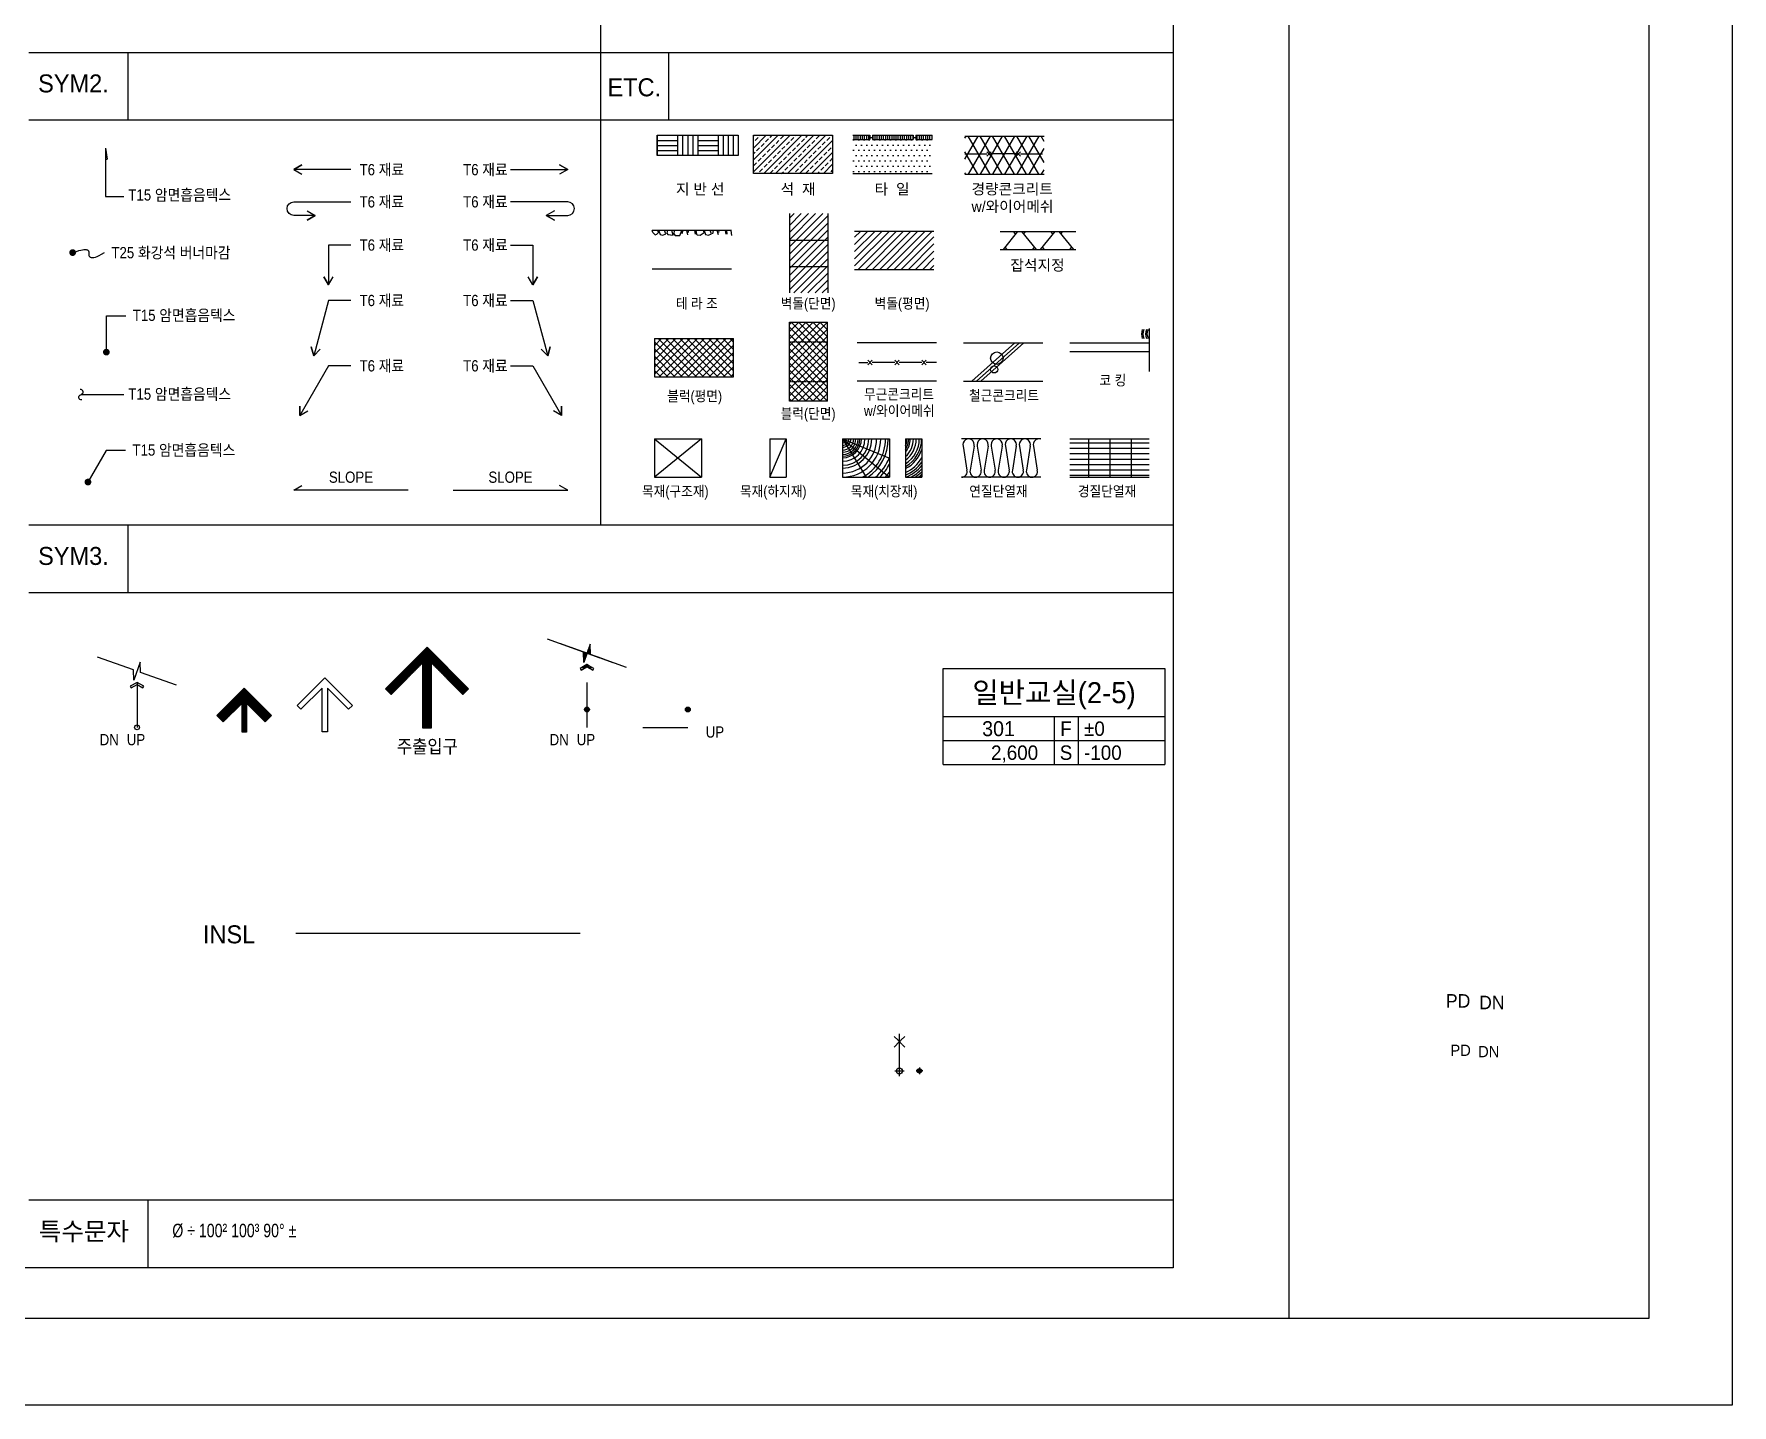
# Model space of a CAD drawing. Extents: x -25535497 to -25216507, y 8041684 to 8103002.
# Drawn here: x -25512318 to -25493447, y 8057869 to 8073103 of the extents above; entities that cross this region are included whole.
import ezdxf
from ezdxf.enums import TextEntityAlignment as Align

# ---------------------------------------------------------------- set-up
doc = ezdxf.new("R2010")
doc.units = 0
doc.header["$MEASUREMENT"] = 0
doc.set_wipeout_variables(frame=1)
doc.linetypes.add('CEN', pattern=[62, 60, -1, 0, -1])
doc.linetypes.add('HIDDEN', pattern=[4.4, 3, -1.4])
for name, color, linetype in [('$AUDIT-BAD-LAYER @ 1', 7, 'Continuous'), ('$AUDIT-BAD-LAYER @ 10', 7, 'Continuous'), ('$AUDIT-BAD-LAYER @ 100', 7, 'Continuous'), ('$AUDIT-BAD-LAYER @ 150', 7, 'Continuous'), ('$AUDIT-BAD-LAYER @ 20', 7, 'Continuous'), ('$AUDIT-BAD-LAYER @ 30', 7, 'Continuous'), ('$AUDIT-BAD-LAYER @ 40', 7, 'Continuous'), ('$AUDIT-BAD-LAYER @ 5', 7, 'Continuous'), ('$AUDIT-BAD-LAYER @ 50', 7, 'Continuous'), ('$AUDIT-BAD-LAYER @ 60', 7, 'Continuous'), ('252', 252, 'Continuous'), ('CEN', 1, 'CEN'), ('COL', 2, 'Continuous'), ('ELE5', 3, 'Continuous'), ('HAT', 8, 'Continuous'), ('INSUL', 9, 'Continuous'), ('MTX', 11, 'Continuous'), ('RTIT', 4, 'Continuous'), ('SYM', 7, 'Continuous'), ('SYM1', 7, 'Continuous'), ('text', 7, 'Continuous'), ('TXT', 3, 'Continuous')]:
    doc.layers.add(name, color=color, linetype=linetype)
doc.styles.add('돋움', font='')
doc.styles.add('울릉도M', font='HYWULM.TTF')
doc.styles.get('돋움').set_extended_font_data('Dotum')

# ---------------------------------------------------------------- blocks, each defined once
blk = doc.blocks.new('arrow3')
at = {"layer": 'SYM', "ltscale": 20}
blk.add_lwpolyline([(8.75, -3.14), (0.8, -0.29), (0.72, 2.01), (-0.72, -2.01), (-0.8, 0.29), (-8.75, 3.14)], dxfattribs=at)
blk = doc.blocks.new('*U230')
at = {"layer": '$AUDIT-BAD-LAYER @ 10', "ltscale": 20, "xscale": 13.33333333333333, "yscale": 13.33333333333333, "zscale": 13.33333333333333}
blk.add_blockref('arrow3', (-210589, 691679), dxfattribs=at)
at = {"layer": '$AUDIT-BAD-LAYER @ 100', "ltscale": 20, "xscale": 133.3333333333333, "yscale": 133.3333333333333, "zscale": 133.3333333333333}
blk.add_blockref('arrow3', (-210589, 691679), dxfattribs=at)
at = {"layer": '$AUDIT-BAD-LAYER @ 150', "ltscale": 20, "xscale": 200, "yscale": 200, "zscale": 200}
blk.add_blockref('arrow3', (-210589, 691679), dxfattribs=at)
at = {"layer": '$AUDIT-BAD-LAYER @ 20', "ltscale": 20, "xscale": 26.66666666666666, "yscale": 26.66666666666666, "zscale": 26.66666666666666}
blk.add_blockref('arrow3', (-210589, 691679), dxfattribs=at)
at = {"layer": '$AUDIT-BAD-LAYER @ 40', "ltscale": 20, "xscale": 53.33333333333333, "yscale": 53.33333333333333, "zscale": 53.33333333333333}
blk.add_blockref('arrow3', (-210589, 691679), dxfattribs=at)
at = {"layer": '$AUDIT-BAD-LAYER @ 5', "ltscale": 20, "xscale": 6.666666666666666, "yscale": 6.666666666666666, "zscale": 6.666666666666666}
blk.add_blockref('arrow3', (-210589, 691679), dxfattribs=at)
at = {"layer": '$AUDIT-BAD-LAYER @ 50', "ltscale": 20, "xscale": 66.66666666666666, "yscale": 66.66666666666666, "zscale": 66.66666666666666}
blk.add_blockref('arrow3', (-210589, 691679), dxfattribs=at)
at = {"layer": '$AUDIT-BAD-LAYER @ 60', "ltscale": 20, "xscale": 80, "yscale": 80, "zscale": 80}
blk.add_blockref('arrow3', (-210589, 691679), dxfattribs=at)
blk = doc.blocks.new('dot_stair')
at = {"layer": 'SYM'}
blk.add_circle((0, 0), 0.533, dxfattribs=at)
blk = doc.blocks.new('*U231')
at = {"layer": '$AUDIT-BAD-LAYER @ 1', "ltscale": 20, "xscale": 1.333333333333333, "yscale": 1.333333333333333, "zscale": 1.333333333333333}
blk.add_blockref('dot_stair', (-210589, 689183), dxfattribs=at)
at = {"layer": '$AUDIT-BAD-LAYER @ 10', "ltscale": 20, "xscale": 13.33333333333333, "yscale": 13.33333333333333, "zscale": 13.33333333333333}
blk.add_blockref('dot_stair', (-210589, 689183), dxfattribs=at)
at = {"layer": '$AUDIT-BAD-LAYER @ 100', "ltscale": 20, "xscale": 133.3333333333333, "yscale": 133.3333333333333, "zscale": 133.3333333333333}
blk.add_blockref('dot_stair', (-210589, 689183), dxfattribs=at)
at = {"layer": '$AUDIT-BAD-LAYER @ 150', "ltscale": 20, "xscale": 200, "yscale": 200, "zscale": 200}
blk.add_blockref('dot_stair', (-210589, 689183), dxfattribs=at)
at = {"layer": '$AUDIT-BAD-LAYER @ 20', "ltscale": 20, "xscale": 26.66666666666666, "yscale": 26.66666666666666, "zscale": 26.66666666666666}
blk.add_blockref('dot_stair', (-210589, 689183), dxfattribs=at)
at = {"layer": '$AUDIT-BAD-LAYER @ 30', "ltscale": 20, "xscale": 40, "yscale": 40, "zscale": 40}
blk.add_blockref('dot_stair', (-210589, 689183), dxfattribs=at)
at = {"layer": '$AUDIT-BAD-LAYER @ 5', "ltscale": 20, "xscale": 6.666666666666666, "yscale": 6.666666666666666, "zscale": 6.666666666666666}
blk.add_blockref('dot_stair', (-210589, 689183), dxfattribs=at)
at = {"layer": '$AUDIT-BAD-LAYER @ 50', "ltscale": 20, "xscale": 66.66666666666666, "yscale": 66.66666666666666, "zscale": 66.66666666666666}
blk.add_blockref('dot_stair', (-210589, 689183), dxfattribs=at)
at = {"layer": '$AUDIT-BAD-LAYER @ 60', "ltscale": 20, "xscale": 80, "yscale": 80, "zscale": 80}
blk.add_blockref('dot_stair', (-210589, 689183), dxfattribs=at)
blk = doc.blocks.new('arrow2')
at = {"layer": 'SYM'}
blk.add_lwpolyline([(-1.29, -1.23), (0, -0.49), (1.29, -1.23), (1.5, -0.86), (0, 0), (-1.5, -0.86), (-1.29, -1.23)], close=True, dxfattribs=at)
blk = doc.blocks.new('*U232')
at = {"layer": '$AUDIT-BAD-LAYER @ 10', "ltscale": 20, "xscale": 13.33333333333333, "yscale": 13.33333333333333, "zscale": 13.33333333333333}
blk.add_blockref('arrow2', (-210589, 691183), dxfattribs=at)
at = {"layer": '$AUDIT-BAD-LAYER @ 100', "ltscale": 20, "xscale": 133.3333333333333, "yscale": 133.3333333333333, "zscale": 133.3333333333333}
blk.add_blockref('arrow2', (-210589, 691183), dxfattribs=at)
at = {"layer": '$AUDIT-BAD-LAYER @ 150', "ltscale": 20, "xscale": 200, "yscale": 200, "zscale": 200}
blk.add_blockref('arrow2', (-210589, 691183), dxfattribs=at)
at = {"layer": '$AUDIT-BAD-LAYER @ 20', "ltscale": 20, "xscale": 26.66666666666666, "yscale": 26.66666666666666, "zscale": 26.66666666666666}
blk.add_blockref('arrow2', (-210589, 691183), dxfattribs=at)
at = {"layer": '$AUDIT-BAD-LAYER @ 30', "ltscale": 20, "xscale": 40, "yscale": 40, "zscale": 40}
blk.add_blockref('arrow2', (-210589, 691183), dxfattribs=at)
at = {"layer": '$AUDIT-BAD-LAYER @ 50', "ltscale": 20, "xscale": 66.66666666666666, "yscale": 66.66666666666666, "zscale": 66.66666666666666}
blk.add_blockref('arrow2', (-210589, 691183), dxfattribs=at)
at = {"layer": '$AUDIT-BAD-LAYER @ 60', "ltscale": 20, "xscale": 80, "yscale": 80, "zscale": 80}
blk.add_blockref('arrow2', (-210589, 691183), dxfattribs=at)
blk = doc.blocks.new('etc base')
for points in [[(-4131, 21746), (122019, 21746), (122019, -67354), (-4131, -67354)], [(107244, -64467), (1007, -64467), (1007, 18858), (107244, 18858)], [(1007, 18858), (119244, 18858), (119244, -64467), (1007, -64467)]]:
    blk.add_lwpolyline(points, close=True)
blk = doc.blocks.new('RTIT')
at = {"layer": 'RTIT'}
blk.add_line((7, 4), (7, 0), dxfattribs=at)
at = {"layer": 'RTIT', "style": '울릉도M'}
blk.add_text('CH', height=2.4, dxfattribs=at).set_placement((3.5, 2), align=Align.MIDDLE_CENTER)
blk.add_wipeout([(0, 16), (37, 16), (37, 0), (0, 0)])
at = {"layer": 'RTIT'}
for p, q in [((0, 16), (37, 16)), ((0, 0), (0, 16)), ((37, 16), (37, 0)), ((0, 8), (37, 8)), ((18.5, 8), (18.5, 0)), ((22.5, 8), (22.5, 0)), ((0, 4), (37, 4)), ((0, 0), (37, 0))]:
    blk.add_line(p, q, dxfattribs=at)
at = {"layer": 'RTIT', "style": '울릉도M'}
for s, p in [('F', (20.5, 6)), ('S', (20.5, 2))]:
    blk.add_text(s, height=2.4, dxfattribs=at).set_placement(p, align=Align.MIDDLE_CENTER)
at = {"layer": 'RTIT', "color": 2, "style": '울릉도M'}
for tag, height, p in [('RN', 3.5, (18.5, 12)), ('AR', 2.5, (9.25, 6))]:
    blk.add_attdef(tag, text='', height=height, dxfattribs=at).set_placement(p, align=Align.MIDDLE_CENTER)
at = {"layer": 'RTIT', "color": 3, "style": '울릉도M'}
for tag, p in [('FL', (23.5, 6)), ('SL', (23.5, 2))]:
    blk.add_attdef(tag, text='', height=2.4, dxfattribs=at).set_placement(p, align=Align.MIDDLE_LEFT)
blk.add_attdef('CH', (8, 0.8), '', height=2.4, dxfattribs=at)

msp = doc.modelspace()

# ---------------------------------------------------------------- hatches: boundary and pattern name
at = {"layer": '252', "linetype": 'Continuous', "ltscale": 10}
h = msp.add_hatch(color=256, dxfattribs=at)
h.dxf.hatch_style = 1
edge = h.paths.add_edge_path()
edge.add_arc((-25502478.2, 8061582.5), 25, 0, 360)
at = {"layer": 'HAT'}
h = msp.add_hatch(dxfattribs=at)
h.set_pattern_fill('BRASS', color=256, scale=375, angle=45, style=0)
h.set_pattern_definition([(45, (-55007858.9, 7316829.57), (-66.29126074, 66.29126074), []), (45, (-55007892.04, 7316862.72), (-66.29126074, 66.29126074), [46.875, -23.4375])])
h.paths.add_polyline_path([(-25504322.2, 8071976.4), (-25504322.2, 8071551.7), (-25503442, 8071551.7), (-25503442, 8071976.4)])
h = msp.add_hatch(dxfattribs=at)
h.set_pattern_fill('LINE', color=256, scale=187.5, angle=90, style=0)
h.set_pattern_definition([(90, (-55009469.967, 7316829.574), (-23.4375, 1e-15), [])])
h.paths.add_polyline_path([(-25502547.9, 8071976.4), (-25502998.1, 8071976.4), (-25502998.1, 8071952.8), (-25502998.1, 8071928.2), (-25502547.9, 8071928.2), (-25502547.9, 8071952.8)])
h.paths.add_polyline_path([(-25502336.4, 8071976.4), (-25502517.3, 8071976.4), (-25502517.3, 8071952.8), (-25502517.3, 8071928.2), (-25502336.4, 8071928.2)])
h.paths.add_polyline_path([(-25503028.7, 8071976.4), (-25503216.6, 8071976.4), (-25503216.6, 8071928.2), (-25503028.7, 8071928.2), (-25503028.7, 8071952.8)])
h = msp.add_hatch(dxfattribs=at)
h.set_pattern_fill('DOTS', color=256, scale=937.5, style=0)
h.set_pattern_definition([(0, (-55009469.967, 7316829.574), (29.296875, 58.59375), [0, -58.59375])])
h.paths.add_polyline_path([(-25502336.4, 8071928.2), (-25502517.3, 8071928.2), (-25502517.3, 8071952.8), (-25502547.9, 8071952.8), (-25502547.9, 8071928.2), (-25502998.1, 8071928.2), (-25502998.1, 8071952.8), (-25503028.7, 8071952.8), (-25503028.7, 8071928.2), (-25503216.6, 8071928.2), (-25503216.6, 8071551.7), (-25502336.4, 8071551.7)])
at = {"layer": 'HAT', "linetype": 'Continuous'}
h = msp.add_hatch(dxfattribs=at)
h.set_pattern_fill('ANSI31', color=256, scale=937.5, angle=75, style=0)
h.set_pattern_definition([(120, (-55010952.14, 7316829.57), (-101.487352, -58.59375), [])])
h.paths.add_polyline_path([(-25501091.9, 8071743), (-25501972.1, 8071743), (-25501972.1, 8071543.1), (-25501091.9, 8071543.1)])
h.paths.add_polyline_path([(-25501091.9, 8071768), (-25501972.1, 8071768), (-25501972.1, 8071743), (-25501091.9, 8071743)])
h.paths.add_polyline_path([(-25501091.9, 8071967.8), (-25501972.1, 8071967.8), (-25501972.1, 8071768), (-25501091.9, 8071768)])
h = msp.add_hatch(dxfattribs=at)
h.set_pattern_fill('ANSI31', color=256, scale=937.5, angle=15, style=0)
h.set_pattern_definition([(60, (-55010952.14, 7316829.57), (-101.487352, 58.59375), [])])
h.paths.add_polyline_path([(-25501091.9, 8071743), (-25501972.1, 8071743), (-25501972.1, 8071543.1), (-25501091.9, 8071543.1)])
h.paths.add_polyline_path([(-25501091.9, 8071768), (-25501972.1, 8071768), (-25501972.1, 8071743), (-25501091.9, 8071743)])
h.paths.add_polyline_path([(-25501091.9, 8071967.8), (-25501972.1, 8071967.8), (-25501972.1, 8071768), (-25501091.9, 8071768)])
h = msp.add_hatch(dxfattribs=at)
h.set_pattern_fill('LINE', color=256, scale=450, angle=45, style=0)
h.set_pattern_definition([(45, (-55007858.896, 7317107.125), (-39.77475644, 39.77475644), [])])
h.paths.add_polyline_path([(-25503493.3, 8071106.5), (-25503918, 8071106.5), (-25503918, 8070813.1), (-25503493.3, 8070813.1)])
h.paths.add_polyline_path([(-25503493.3, 8070813.1), (-25503918, 8070813.1), (-25503918, 8070519.7), (-25503493.3, 8070519.7)])
h.paths.add_polyline_path([(-25503493.3, 8070519.7), (-25503918, 8070519.7), (-25503918, 8070226.3), (-25503493.3, 8070226.3)])
h = msp.add_hatch(dxfattribs=at)
h.set_pattern_fill('LINE', color=256, scale=450, angle=45, style=0)
h.set_pattern_definition([(45, (-55009469.967, 7317107.125), (-39.77475644, 39.77475644), [])])
h.paths.add_polyline_path([(-25502317.9, 8070908.1), (-25503198, 8070908.1), (-25503198, 8070483.4), (-25502317.9, 8070483.4)])
h = msp.add_hatch(dxfattribs=at)
h.set_pattern_fill('NET', color=256, scale=450, angle=45, style=0)
h.set_pattern_definition([(45, (-55007858.896, 7317281.315), (-39.77475644, 39.77475644), []), (135, (-55007858.896, 7317281.315), (-39.77475644, -39.77475644), [])])
h.paths.add_polyline_path([(-25503497.8, 8069681.7), (-25503497.8, 8069901.7), (-25503922.5, 8069901.7), (-25503922.5, 8069681.7)])
h.paths.add_polyline_path([(-25503922.5, 8069681.7), (-25503922.5, 8069241.5), (-25503497.8, 8069241.5), (-25503497.8, 8069681.7)])
h.paths.add_polyline_path([(-25503922.5, 8069241.5), (-25503922.5, 8069021.5), (-25503497.8, 8069021.5), (-25503497.8, 8069241.5)])
h = msp.add_hatch(dxfattribs=at)
h.set_pattern_fill('NET', color=256, scale=450, angle=45, style=0)
h.set_pattern_definition([(45, (-55006258.576, 7317281.315), (-39.77475644, 39.77475644), []), (135, (-55006258.576, 7317281.315), (-39.77475644, -39.77475644), [])])
h.paths.add_polyline_path([(-25504542.5, 8069718.9), (-25505422.7, 8069718.9), (-25505422.7, 8069294.3), (-25504542.5, 8069294.3)])
at = {"layer": 'HAT'}
h = msp.add_hatch(dxfattribs=at)
h.set_pattern_fill('GRATE', color=256, scale=75, style=0)
h.set_pattern_definition([(0, (-25907314.024, 5253623.45), (0, 59.53125), []), (90, (-25907314.02, 5253623.45), (-238.125, 1e-14), [])])
h.paths.add_polyline_path([(-25500806.1, 8068603), (-25499925.9, 8068603), (-25499925.9, 8068178.3), (-25500806.1, 8068178.3)])
at = {"layer": 'SYM1'}
h = msp.add_hatch(dxfattribs=at)
h.set_pattern_fill('LINE', color=256, scale=75, style=0)
h.set_pattern_definition([(0, (-84570297.6175, 6568063.336), (0, 9.375), [])])
h.paths.add_polyline_path([(-25507994.5, 8066117.3), (-25507994.5, 8065389.6), (-25507904.5, 8065389.6), (-25507904.5, 8066117.3), (-25507551.8, 8065764.6), (-25507488.1, 8065828.2), (-25507949.5, 8066289.6), (-25508410.9, 8065828.2), (-25508347.2, 8065764.6)])
h = msp.add_hatch(dxfattribs=at)
h.set_pattern_fill('LINE', color=256, scale=50, style=0)
h.set_pattern_definition([(0, (-64883152.565, 7067172.089), (0, 6.25), [])])
h.paths.add_polyline_path([(-25510005.5, 8065668.8), (-25510005.5, 8065343.8), (-25509955.5, 8065343.8), (-25509955.5, 8065668.8), (-25509747.7, 8065460.9), (-25509677, 8065531.6), (-25509980.5, 8065835.2), (-25510284.1, 8065531.6), (-25510213.4, 8065460.9)])

# ---------------------------------------------------------------- linework, layer by layer
at = {"layer": 'CEN'}
for p, q in [((-25502758, 8061963.6), (-25502641.3, 8061846.9)), ((-25502641.3, 8061963.6), (-25502758, 8061846.9)), ((-25502699.7, 8061522), (-25502699.7, 8061993.1)), ((-25502648, 8061580.2), (-25502751.3, 8061580.2)), ((-25502440.7, 8061582.5), (-25502515.7, 8061582.5)), ((-25502478.2, 8061620), (-25502478.2, 8061545))]:
    msp.add_line(p, q, dxfattribs=at)
at = {"layer": 'COL'}
for p, q in [((-25501988.3, 8069670.4), (-25501108.1, 8069670.4)), ((-25499925.9, 8069831.5), (-25499925.9, 8069352.3)), ((-25501988.3, 8069245.7), (-25501108.1, 8069245.7))]:
    msp.add_line(p, q, dxfattribs=at)
at = {"layer": 'ELE5'}
for p, q in [((-25505390.3, 8071976.4), (-25504490.3, 8071976.4)), ((-25504950.2, 8071976.4), (-25504490.3, 8071976.4)), ((-25503216.6, 8071976.4), (-25503028.7, 8071976.4)), ((-25503028.7, 8071976.4), (-25503028.7, 8071952.8)), ((-25503028.7, 8071952.8), (-25502998.1, 8071952.8)), ((-25503028.7, 8071952.8), (-25503028.7, 8071928.2)), ((-25502998.1, 8071976.4), (-25502998.1, 8071952.8)), ((-25502998.1, 8071976.4), (-25502547.9, 8071976.4)), ((-25502998.1, 8071952.8), (-25502998.1, 8071928.2)), ((-25502547.9, 8071976.4), (-25502547.9, 8071952.8)), ((-25502547.9, 8071952.8), (-25502517.3, 8071952.8)), ((-25502547.9, 8071952.8), (-25502547.9, 8071928.2)), ((-25502517.3, 8071976.4), (-25502517.3, 8071952.8)), ((-25502517.3, 8071976.4), (-25502336.4, 8071976.4)), ((-25502517.3, 8071952.8), (-25502517.3, 8071928.2)), ((-25501972.1, 8071967.8), (-25501091.9, 8071967.8)), ((-25503216.6, 8071928.2), (-25503028.7, 8071928.2)), ((-25502998.1, 8071928.2), (-25502547.9, 8071928.2)), ((-25502517.3, 8071928.2), (-25502336.4, 8071928.2)), ((-25501972.1, 8071769.1), (-25501728.7, 8071769.1)), ((-25501728.7, 8071744.1), (-25501678.7, 8071794.1)), ((-25501728.7, 8071794.1), (-25501678.7, 8071744.1)), ((-25501404.4, 8071769.1), (-25501678.7, 8071769.1)), ((-25501354.4, 8071744.1), (-25501404.4, 8071794.1)), ((-25501354.4, 8071794.1), (-25501404.4, 8071744.1)), ((-25501354.4, 8071769.1), (-25501108.9, 8071769.1)), ((-25503216.6, 8071551.7), (-25502336.4, 8071551.7)), ((-25501972.1, 8071543.1), (-25501091.9, 8071543.1)), ((-25503918, 8070226.3), (-25503918, 8071106.5)), ((-25503493.3, 8070226.3), (-25503493.3, 8071106.5)), ((-25504567.4, 8070918.7), (-25505447.4, 8070918.7)), ((-25503918, 8070813.1), (-25503493.3, 8070813.1)), ((-25502317.9, 8070908.1), (-25503198.1, 8070908.1)), ((-25501579.5, 8070908.1), (-25500738.5, 8070908.1)), ((-25501579.5, 8070708.1), (-25500738.5, 8070708.1)), ((-25505447.4, 8070494), (-25504567.4, 8070494)), ((-25503918, 8070519.7), (-25503493.3, 8070519.7)), ((-25502317.9, 8070483.4), (-25503198.1, 8070483.4)), ((-25503922.5, 8069021.5), (-25503922.5, 8069901.7)), ((-25503497.8, 8069021.5), (-25503497.8, 8069901.7)), ((-25505422.7, 8069718.9), (-25504542.5, 8069718.9)), ((-25502287.8, 8069670.4), (-25503168, 8069670.4)), ((-25500806.1, 8069670.4), (-25499925.9, 8069670.4)), ((-25500806.1, 8069572.9), (-25499925.9, 8069572.9)), ((-25505422.7, 8069294.3), (-25504542.5, 8069294.3)), ((-25503151, 8069451.6), (-25503052.3, 8069451.6)), ((-25503052.3, 8069426.6), (-25503002.3, 8069476.6)), ((-25503052.3, 8069476.6), (-25503002.3, 8069426.6)), ((-25502752.3, 8069451.6), (-25503002.3, 8069451.6)), ((-25502702.3, 8069426.6), (-25502752.3, 8069476.6)), ((-25502702.3, 8069476.6), (-25502752.3, 8069426.6)), ((-25502452.3, 8069451.6), (-25502702.3, 8069451.6)), ((-25502402.3, 8069426.6), (-25502452.3, 8069476.6)), ((-25502402.3, 8069476.6), (-25502452.3, 8069426.6)), ((-25502287.8, 8069451.6), (-25502402.3, 8069451.6)), ((-25502287.8, 8069245.7), (-25503168, 8069245.7)), ((-25505422.7, 8068603), (-25504900.8, 8068603)), ((-25505422.7, 8068603), (-25505422.7, 8068178.3)), ((-25504900.8, 8068603), (-25504900.8, 8068178.3)), ((-25504139.2, 8068603), (-25504139.2, 8068178.3)), ((-25504139.2, 8068603), (-25503959.3, 8068603)), ((-25503959.3, 8068603), (-25503959.3, 8068178.3)), ((-25503331.5, 8068603), (-25503331.5, 8068178.3)), ((-25503331.5, 8068603), (-25502809.6, 8068603)), ((-25502809.6, 8068603), (-25502809.6, 8068178.3)), ((-25502631.1, 8068603), (-25502451.2, 8068603)), ((-25502631.1, 8068603), (-25502631.1, 8068178.3)), ((-25502451.2, 8068603), (-25502451.2, 8068178.3)), ((-25501129.4, 8068602.9), (-25502009.6, 8068602.9)), ((-25500806.1, 8068603), (-25499925.9, 8068603)), ((-25505422.7, 8068178.3), (-25504900.8, 8068178.3)), ((-25504139.2, 8068178.3), (-25503959.3, 8068178.3)), ((-25503331.5, 8068178.3), (-25502809.6, 8068178.3)), ((-25502631.1, 8068178.3), (-25502451.2, 8068178.3)), ((-25501129.4, 8068178.2), (-25502009.6, 8068178.2)), ((-25500806.1, 8068178.3), (-25499925.9, 8068178.3))]:
    msp.add_line(p, q, dxfattribs=at)
at = {"layer": 'ELE5', "linetype": 'HIDDEN'}
for p, q in [((-25503922.5, 8069681.7), (-25503497.8, 8069681.7)), ((-25503922.5, 8069241.5), (-25503497.8, 8069241.5))]:
    msp.add_line(p, q, dxfattribs=at)
at = {"layer": 'ELE5'}
for points in [[(-25505390.3, 8071976.4), (-25504490.3, 8071976.4), (-25504490.3, 8071751.4), (-25505390.3, 8071751.4)], [(-25503442, 8071976.4), (-25503442, 8071551.7), (-25504322.2, 8071551.7), (-25504322.2, 8071976.4)]]:
    msp.add_lwpolyline(points, close=True, dxfattribs=at)
for centre, radius in [((-25502699.7, 8061580.2), 33.3), ((-25502478.2, 8061582.5), 25)]:
    msp.add_circle(centre, radius, dxfattribs=at)
at = {"layer": 'HAT'}
for p, q in [((-25505390.3, 8071976.4), (-25505390.3, 8071751.4)), ((-25505390.3, 8071976.4), (-25505165.3, 8071976.4)), ((-25505165.3, 8071976.4), (-25505165.3, 8071751.4)), ((-25505109.1, 8071976.4), (-25505109.1, 8071751.4)), ((-25505052.8, 8071976.4), (-25505052.8, 8071751.4)), ((-25504996.6, 8071976.4), (-25504996.6, 8071751.4)), ((-25504940.3, 8071976.4), (-25504715.3, 8071976.4)), ((-25504940.3, 8071976.4), (-25504940.3, 8071751.4)), ((-25504715.3, 8071976.4), (-25504715.3, 8071751.4)), ((-25504659.1, 8071976.4), (-25504659.1, 8071751.4)), ((-25504602.8, 8071976.4), (-25504602.8, 8071751.4)), ((-25504546.6, 8071976.4), (-25504546.6, 8071751.4)), ((-25504490.3, 8071976.4), (-25504490.3, 8071751.4)), ((-25505390.3, 8071920.1), (-25505165.3, 8071920.1)), ((-25505390.3, 8071863.9), (-25505165.3, 8071863.9)), ((-25505390.3, 8071807.6), (-25505165.3, 8071807.6)), ((-25504940.3, 8071920.1), (-25504715.3, 8071920.1)), ((-25504940.3, 8071863.9), (-25504715.3, 8071863.9)), ((-25504940.3, 8071807.6), (-25504715.3, 8071807.6)), ((-25505440.7, 8070895.7), (-25505446.5, 8070918.7)), ((-25505440.7, 8070895.7), (-25505415.9, 8070870.9)), ((-25505415.9, 8070870.9), (-25505394, 8070877)), ((-25505394, 8070877), (-25505378.3, 8070896.6)), ((-25505378.3, 8070896.6), (-25505383.9, 8070918.7)), ((-25505374.4, 8070916.3), (-25505360.5, 8070875)), ((-25505360.5, 8070875), (-25505329.2, 8070867)), ((-25505329.2, 8070867), (-25505295.7, 8070880.9)), ((-25505295.7, 8070880.9), (-25505311.9, 8070918.7)), ((-25505277.9, 8070918.7), (-25505285.8, 8070890.6)), ((-25505285.8, 8070890.6), (-25505273.9, 8070872.9)), ((-25505273.9, 8070872.9), (-25505214.9, 8070867)), ((-25505214.9, 8070867), (-25505228.2, 8070918.7)), ((-25505202.2, 8070918.7), (-25505206.9, 8070882.8)), ((-25505206.9, 8070882.8), (-25505193.2, 8070865.1)), ((-25505193.2, 8070865.1), (-25505139.9, 8070863.1)), ((-25505139.9, 8070863.1), (-25505119.1, 8070918.7)), ((-25505108.1, 8070918.7), (-25505116.3, 8070882.8)), ((-25505051.3, 8070870.9), (-25505063.9, 8070918.7)), ((-25505045.9, 8070918.7), (-25505049.3, 8070896.6)), ((-25504964.6, 8070878.9), (-25504972.9, 8070918.7)), ((-25504962, 8070918.7), (-25504956.8, 8070877)), ((-25504956.8, 8070877), (-25504947.4, 8070869.6)), ((-25504947.4, 8070869.6), (-25504914.1, 8070866.3)), ((-25504914.1, 8070866.3), (-25504871.3, 8070896.6)), ((-25504871.3, 8070896.6), (-25504876.9, 8070918.7)), ((-25504868.2, 8070918.7), (-25504853.6, 8070875)), ((-25504853.6, 8070875), (-25504822.2, 8070867)), ((-25504822.2, 8070867), (-25504788.7, 8070880.9)), ((-25504788.7, 8070880.9), (-25504804.9, 8070918.7)), ((-25504768, 8070918.7), (-25504776.2, 8070882.8)), ((-25504711.2, 8070870.9), (-25504723.8, 8070918.7)), ((-25504705.8, 8070918.7), (-25504709.2, 8070896.6)), ((-25504624.5, 8070878.9), (-25504632.8, 8070918.7)), ((-25504621.9, 8070918.7), (-25504616.7, 8070877)), ((-25504572.9, 8070918.7), (-25504567.4, 8070862.9)), ((-25501387, 8070908.1), (-25501548.3, 8070708.1)), ((-25501408.5, 8070881.4), (-25501431.9, 8070908.1)), ((-25501341.6, 8070908.1), (-25501180.3, 8070708.1)), ((-25501320.1, 8070881.4), (-25501296.7, 8070908.1)), ((-25500973.4, 8070908.1), (-25501134.8, 8070708.1)), ((-25500995, 8070881.4), (-25501018.4, 8070908.1)), ((-25500928.1, 8070908.1), (-25500766.8, 8070708.1)), ((-25500906.6, 8070881.4), (-25500883.2, 8070908.1)), ((-25501527.1, 8070734.4), (-25501506.3, 8070708.1)), ((-25501201.6, 8070734.4), (-25501222.4, 8070708.1)), ((-25501113.5, 8070734.4), (-25501092.7, 8070708.1)), ((-25500788, 8070734.4), (-25500808.8, 8070708.1)), ((-25503922.5, 8069901.7), (-25503497.8, 8069901.7)), ((-25505422.7, 8069718.9), (-25505422.7, 8069294.3)), ((-25504542.5, 8069294.3), (-25504542.5, 8069718.9)), ((-25501416.3, 8069670.4), (-25501894, 8069245.7)), ((-25501366.4, 8069670.4), (-25501844.1, 8069245.7)), ((-25501316.6, 8069670.4), (-25501794.3, 8069245.7)), ((-25503497.8, 8069021.5), (-25503922.5, 8069021.5)), ((-25501991.7, 8068523.8), (-25501949.3, 8068257.3)), ((-25501871.2, 8068523.8), (-25501913.6, 8068257.3)), ((-25501835.4, 8068523.8), (-25501793, 8068257.3)), ((-25501714.8, 8068523.8), (-25501757.3, 8068257.3)), ((-25501679.1, 8068523.8), (-25501636.7, 8068257.3)), ((-25501558.5, 8068523.8), (-25501601, 8068257.3)), ((-25501522.8, 8068523.8), (-25501480.4, 8068257.3)), ((-25501402.2, 8068523.8), (-25501444.6, 8068257.3)), ((-25501366.5, 8068523.8), (-25501324.1, 8068257.3)), ((-25501245.9, 8068523.8), (-25501288.3, 8068257.3)), ((-25501210.2, 8068523.8), (-25501167.7, 8068257.3))]:
    msp.add_line(p, q, dxfattribs=at)
at = {"layer": 'HAT', "linetype": 'Continuous'}
for p, q in [((-25505422.7, 8068603), (-25504900.8, 8068178.3)), ((-25504900.8, 8068603), (-25505422.7, 8068178.3)), ((-25504139.2, 8068178.3), (-25503959.3, 8068603)), ((-25503331.5, 8068603), (-25502809.6, 8068178.3)), ((-25503331.5, 8068603), (-25503070.5, 8068178.3)), ((-25503331.5, 8068603), (-25502809.6, 8068390.7))]:
    msp.add_line(p, q, dxfattribs=at)
for centre, radius in [((-25501617.3, 8069500.4), 69.2), ((-25501646.8, 8069375.2), 39.3)]:
    msp.add_circle(centre, radius, dxfattribs=at)
at = {"layer": 'HAT'}
for centre, radius, start, end in [((-25499857.9, 8069770.4), 151.4, 161.84686, 199.41016), ((-25499857.9, 8069770.4), 135.8, 159.6661, 201.75612), ((-25499857.9, 8069770.4), 107.3, 153.91764, 207.96769), ((-25499857.9, 8069770.4), 91.2, 148.83723, 213.50221), ((-25501931.4, 8068540.4), 62.5, 344.63749, 195.36251), ((-25501775.1, 8068540.4), 62.5, 344.63749, 195.36251), ((-25501618.8, 8068540.4), 62.5, 344.63749, 195.36251), ((-25501462.5, 8068540.4), 62.5, 344.63749, 195.36251), ((-25501306.2, 8068540.4), 62.5, 344.63749, 195.36251), ((-25501149.9, 8068540.4), 62.5, 70.8618, 195.36251), ((-25502009.6, 8068240.8), 62.5, 270, 15.36001), ((-25501853.3, 8068240.8), 62.5, 164.63792, 270), ((-25501853.3, 8068240.8), 62.5, 270, 15.36001), ((-25501697, 8068240.8), 62.5, 164.63792, 270), ((-25501697, 8068240.8), 62.5, 270, 15.36001), ((-25501540.7, 8068240.8), 62.5, 164.63792, 270), ((-25501540.7, 8068240.8), 62.5, 270, 15.36001), ((-25501384.3, 8068240.8), 62.5, 164.63792, 270), ((-25501384.3, 8068240.8), 62.5, 270, 15.36001), ((-25501228, 8068240.8), 62.5, 164.63792, 270), ((-25501228, 8068240.8), 62.5, 270, 15.36001)]:
    msp.add_arc(centre, radius, start, end, dxfattribs=at)
at = {"layer": 'HAT', "linetype": 'Continuous'}
for centre, radius, start, end in [((-25503331.5, 8068603), 41.7, 270, 0), ((-25503331.5, 8068603), 71.4, 270, 0), ((-25503331.5, 8068603), 92.9, 270, 0), ((-25503331.5, 8068603), 123.3, 270, 0), ((-25503331.5, 8068603), 147.8, 270, 0), ((-25503331.5, 8068603), 190.3, 270, 0), ((-25503331.5, 8068603), 209.1, 270, 0), ((-25503331.5, 8068603), 172, 270, 0), ((-25503331.5, 8068603), 248.4, 270, 0), ((-25503331.5, 8068603), 291.8, 270, 0), ((-25503331.5, 8068603), 325.5, 270, 0), ((-25503331.5, 8068603), 378.5, 270, 0), ((-25503331.5, 8068603), 423.7, 270, 0), ((-25503331.5, 8068603), 477.7, 297.24069, 0), ((-25503331.5, 8068603), 508.1, 303.29878, 0), ((-25502804.9, 8068603), 325.5, 302.27071, 0), ((-25502804.9, 8068603), 291.8, 306.55728, 0), ((-25502804.9, 8068603), 260.9, 311.78558, 0), ((-25502804.9, 8068603), 225.5, 320.42305, 0), ((-25502804.9, 8068603), 208.8, 326.36672, 0), ((-25502804.9, 8068603), 190.1, 336.11432, 0), ((-25502804.9, 8068603), 351.6, 299.62495, 0), ((-25503331.5, 8068603), 559.7, 310.64239, 338.81882), ((-25502804.9, 8068603), 372.6, 297.80766, 341.6565), ((-25502804.9, 8068603), 411.1, 295.01353, 329.35336), ((-25503331.5, 8068603), 591.9, 314.15536, 331.84163), ((-25503331.5, 8068603), 639.4, 318.37824, 324.70799), ((-25503331.5, 8068603), 658.6, 319.85075, 322.40496), ((-25502804.9, 8068603), 437.9, 293.38674, 323.86557), ((-25502804.9, 8068603), 460.5, 292.76062, 320.16757), ((-25502804.9, 8068603), 484.8, 298.83109, 316.84814), ((-25502804.9, 8068603), 508.7, 303.40822, 314.04076), ((-25502804.9, 8068603), 528.1, 306.47595, 312.03892), ((-25502804.9, 8068603), 542.4, 308.47013, 310.69274)]:
    msp.add_arc(centre, radius, start, end, dxfattribs=at)
at = {"layer": 'INSUL'}
msp.add_line((-25509406, 8063111.9), (-25506246.8, 8063111.9), dxfattribs=at)
at = {"layer": 'SYM'}
for p, q in [((-25506017.2, 8067644.3), (-25506017.2, 8085345)), ((-25499658.9, 8085345), (-25499658.9, 8059394.3)), ((-25499658.9, 8072894.3), (-25512375.6, 8072894.3)), ((-25511275.6, 8072894.3), (-25511275.6, 8072144.3)), ((-25505267.2, 8072894.3), (-25505267.2, 8072144.3)), ((-25499658.9, 8072144.3), (-25512375.6, 8072144.3)), ((-25511524.3, 8071834.2), (-25511524.3, 8071297.4)), ((-25511524.3, 8071297.4), (-25511318.8, 8071297.4)), ((-25499658.9, 8067644.3), (-25512375.6, 8067644.3)), ((-25511275.6, 8067644.3), (-25511275.6, 8066894.3)), ((-25499658.9, 8066894.3), (-25512375.6, 8066894.3)), ((-25499658.9, 8060144.3), (-25512375.6, 8060144.3)), ((-25511052, 8060144.3), (-25511052, 8059394.3)), ((-25499658.9, 8059394.3), (-25532498.4, 8059394.3))]:
    msp.add_line(p, q, dxfattribs=at)
at = {"layer": 'SYM', "color": 7}
msp.add_line((-25511524.3, 8071834.2), (-25511502.4, 8071710.1), dxfattribs=at)
at = {"layer": 'SYM', "ltscale": 20}
for p, q in [((-25511172.2, 8065898.4), (-25511172.2, 8065398.4)), ((-25506172.2, 8065898.4), (-25506172.2, 8065398.4)), ((-25505551.2, 8065398.4), (-25505051.2, 8065398.4))]:
    msp.add_line(p, q, dxfattribs=at)
at = {"layer": 'SYM', "color": 7}
msp.add_lwpolyline([(-25511524.3, 8071710.1), (-25511502.4, 8071710.1)], dxfattribs=at)
at = {"layer": 'SYM'}
for points in [[(-25508794.6, 8071595.1), (-25509430.4, 8071595.1), (-25509340.4, 8071647), (-25509430.4, 8071595.1), (-25509340.4, 8071543.1)], [(-25507022.1, 8071595.1), (-25506386.3, 8071595.1), (-25506476.3, 8071647), (-25506386.3, 8071595.1), (-25506476.3, 8071543.1)], [(-25511875.3, 8070673.5), (-25511843.6, 8070686.1), (-25511817.2, 8070695.4), (-25511795.5, 8070701.8), (-25511777.9, 8070705.8), (-25511763.8, 8070707.8), (-25511752.5, 8070708.3), (-25511743.5, 8070707.7), (-25511736.1, 8070706.4), (-25511729.8, 8070704.7), (-25511724.5, 8070702.8), (-25511720.1, 8070700.7), (-25511716.5, 8070698.3), (-25511713.6, 8070695.6), (-25511711.4, 8070692.5), (-25511709.9, 8070689.2), (-25511708.8, 8070685.6), (-25511708.2, 8070681.6), (-25511708, 8070677.4), (-25511708, 8070672.9), (-25511708.2, 8070668.3), (-25511708.4, 8070663.5), (-25511708.5, 8070658.7), (-25511708.5, 8070653.8), (-25511708.1, 8070649), (-25511707.4, 8070644.3), (-25511706.1, 8070639.7), (-25511704.2, 8070635.4), (-25511701.6, 8070631.3), (-25511698.1, 8070627.6), (-25511693.6, 8070624.3), (-25511688, 8070621.5), (-25511681.2, 8070619.3), (-25511673, 8070617.7), (-25511663, 8070617.4), (-25511650.5, 8070618.8), (-25511635.2, 8070622.7), (-25511616.3, 8070629.5), (-25511593.5, 8070639.8), (-25511566.2, 8070654.3), (-25511533.9, 8070673.5)], [(-25508794.6, 8070757.5), (-25509044.6, 8070757.5), (-25509044.6, 8070314.1), (-25509096.5, 8070404.1), (-25509044.6, 8070314.1), (-25508992.6, 8070404.1)], [(-25507022.1, 8070757.5), (-25506772.1, 8070757.5), (-25506772.1, 8070314.1), (-25506720.1, 8070404.1), (-25506772.1, 8070314.1), (-25506824.1, 8070404.1)], [(-25508794.6, 8070141), (-25509044.6, 8070141), (-25509209.1, 8069526.9), (-25509236, 8069627.3), (-25509209.1, 8069526.9), (-25509135.6, 8069600.4)], [(-25507022.1, 8070141), (-25506772.1, 8070141), (-25506607.5, 8069526.9), (-25506580.6, 8069627.3), (-25506607.5, 8069526.9), (-25506681, 8069600.4)], [(-25511512.9, 8069567.5), (-25511512.9, 8069971.5), (-25511297.6, 8069971.5)], [(-25508794.6, 8069415.1), (-25509044.6, 8069415.1), (-25509362.5, 8068864.5), (-25509362.5, 8068968.4), (-25509362.5, 8068864.5), (-25509272.5, 8068916.5)], [(-25507022.1, 8069415.1), (-25506772.1, 8069415.1), (-25506454.2, 8068864.5), (-25506454.2, 8068968.4), (-25506454.2, 8068864.5), (-25506544.2, 8068916.5)], [(-25511300.5, 8068474), (-25511515.5, 8068474), (-25511717.5, 8068124.2)], [(-25508158.7, 8068033), (-25509430.4, 8068033), (-25509340.4, 8068085)], [(-25507657.9, 8068033), (-25506386.3, 8068033), (-25506476.3, 8068085)]]:
    msp.add_lwpolyline(points, dxfattribs=at)
for points in [[(-25509281.9, 8071139), (-25509191.9, 8071087.1), (-25509281.9, 8071035.1), (-25509191.9, 8071087.1), (-25509430.4, 8071087.1, -1), (-25509430.4, 8071237.1), (-25508794.6, 8071237.1)], [(-25506534.7, 8071139), (-25506624.7, 8071087.1), (-25506534.7, 8071035.1), (-25506624.7, 8071087.1), (-25506386.3, 8071087.1, 1), (-25506386.3, 8071237.1), (-25507022.1, 8071237.1)]]:
    msp.add_lwpolyline(points, format="xyb", dxfattribs=at)
at = {"layer": 'SYM', "color": 7, "const_width": 37.5}
for points in [[(-25511906.5, 8070673.5, 1), (-25511869, 8070673.5, 1)], [(-25511512.9, 8069548.8, 1), (-25511512.9, 8069586.3, 1)]]:
    msp.add_lwpolyline(points, format="xyb", close=True, dxfattribs=at)
at = {"layer": 'SYM', "const_width": 37.5}
msp.add_lwpolyline([(-25511726.8, 8068108, 1), (-25511708.1, 8068140.5, 1)], format="xyb", close=True, dxfattribs=at)
at = {"layer": 'SYM', "ltscale": 20}
msp.add_lwpolyline([(-25510734.6, 8065865.7), (-25511132, 8066008.1), (-25511136.2, 8066122.9), (-25511208.2, 8065922.1), (-25511212.4, 8066036.9), (-25511609.8, 8066179.3)], dxfattribs=at)
msp.add_lwpolyline([(-25511236.6, 8065836.9), (-25511172.2, 8065873.7), (-25511107.7, 8065836.9), (-25511097, 8065855.5), (-25511172.2, 8065898.4), (-25511247.4, 8065855.5), (-25511236.7, 8065836.9)], close=True, dxfattribs=at)
msp.add_circle((-25511172.2, 8065398.4), 26.7, dxfattribs=at)
at = {"layer": 'SYM1'}
msp.add_line((-25511318.8, 8069094), (-25511795.6, 8069094), dxfattribs=at)
msp.add_lwpolyline([(-25511785.4, 8069036, -1), (-25511795.6, 8069094, 1), (-25511805.9, 8069152.1)], format="xyb", dxfattribs=at)
for points in [[(-25507904.5, 8066117.3), (-25507904.5, 8065389.6), (-25507994.5, 8065389.6), (-25507994.5, 8066117.3), (-25508347.2, 8065764.6), (-25508410.9, 8065828.2), (-25507949.5, 8066289.6), (-25507488.1, 8065828.2), (-25507551.8, 8065764.6)], [(-25509394, 8065641.7), (-25509086.4, 8065949.3), (-25508778.8, 8065641.7), (-25508821.3, 8065599.3), (-25509056.4, 8065834.4), (-25509056.4, 8065349.3), (-25509116.4, 8065349.3), (-25509116.4, 8065834.4), (-25509351.6, 8065599.3)]]:
    msp.add_lwpolyline(points, close=True, dxfattribs=at)
msp.add_lwpolyline([(-25510213.4, 8065460.9), (-25510284.1, 8065531.6), (-25509980.5, 8065835.2), (-25509677, 8065531.6), (-25509747.7, 8065460.9), (-25509955.5, 8065668.8), (-25509955.5, 8065343.8), (-25510005.5, 8065343.8), (-25510005.5, 8065668.8), (-25510213.4, 8065460.9)], dxfattribs=at)

# ---------------------------------------------------------------- block references
at = {"xscale": 0.3333333333333333, "yscale": 0.3333333333333333, "zscale": 0.3333333333333333}
msp.add_blockref('etc base', (-25534120.5, 8080320.5), dxfattribs=at)
at = {"layer": 'SYM', "xscale": 0.25, "yscale": 0.25, "zscale": 0.25}
for name, p in [('*U230', (-25453525, 7893301.4)), ('*U232', (-25453525, 7893301.4)), ('*U231', (-25453525, 7893301.4)), ('*U231', (-25452404, 7893301.4))]:
    msp.add_blockref(name, p, dxfattribs=at)

# ---------------------------------------------------------------- texts
at = {"layer": 'INSUL', "linetype": 'ByBlock', "style": '돋움'}
msp.add_text('INSL', height=200, dxfattribs=at).set_placement((-25510440, 8062998.7))
at = {"layer": 'MTX', "style": '돋움'}
for s, p in [('SYM2.', (-25512271.5, 8072453.1)), ('ETC.', (-25505944.2, 8072409.9)), ('SYM3.', (-25512271.5, 8067203.1)), ('특수문자', (-25512264.8, 8059699.1))]:
    msp.add_text(s, height=200, dxfattribs=at).set_placement(p)
at = {"layer": 'text', "style": '돋움'}
for s, height, width, p in [('T6 재료', 125, 0.9, (-25508699.3, 8071595.1)), ('T6 재료', 125, 0.9, (-25508699.3, 8071237.1)), ('T6 재료', 125, 0.9, (-25508699.3, 8070757.5)), ('T6 재료', 125, 0.9, (-25508699.3, 8070141)), ('T6 재료', 125, 0.9, (-25508699.3, 8069415.1)), ('Ø ÷ 100² 100³ 90%%D %%P', 150, 0.8, (-25510780.2, 8059808))]:
    msp.add_text(s, height=height, dxfattribs=dict(at, width=width)).set_placement(p, align=Align.MIDDLE_LEFT)
at = {"layer": 'text', "style": '돋움', "width": 0.9}
for p in [(-25507053.4, 8071595.1), (-25507053.4, 8071237.1), (-25507053.4, 8070757.5), (-25507053.4, 8070141), (-25507053.4, 8069415.1)]:
    msp.add_text('T6 재료', height=125, dxfattribs=at).set_placement(p, align=Align.MIDDLE_RIGHT)
for s, height, p in [('T15 암면흡음텍스', 125, (-25511268.4, 8071251.7)), ('T25 화강석 버너마감', 125, (-25511456.7, 8070610.3)), ('T15 암면흡음텍스', 125, (-25511219.7, 8069914.7)), ('테 라 조', 115, (-25505183.8, 8070052)), ('벽돌(단면)', 115, (-25504019.7, 8070052)), ('벽돌(평면)', 115, (-25502975.5, 8070052)), ('코 킹', 115, (-25500476.8, 8069197.6)), ('T15 암면흡음텍스', 125, (-25511268.4, 8069038.8)), ('블럭(평면)', 115, (-25505280.8, 8069022)), ('무근콘크리트', 115, (-25503094.2, 8069041.8)), ('철근콘크리트', 115, (-25501927.3, 8069028.5)), ('블럭(단면)', 115, (-25504019.7, 8068828.1)), ('w/와이어메쉬', 115, (-25503094.2, 8068859.3)), ('T15 암면흡음텍스', 125, (-25511222.5, 8068417.2)), ('목재(구조재)', 115, (-25505560.6, 8067964.7)), ('목재(하지재)', 115, (-25504472.1, 8067964.7)), ('목재(치장재)', 115, (-25503240.4, 8067964.7)), ('연질단열재', 115, (-25501923.8, 8067964.7)), ('경질단열재', 115, (-25500717.6, 8067964.7)), ('UP', 125, (-25504852.5, 8065284.6)), ('DN', 125, (-25511587.3, 8065199.7)), ('UP', 125, (-25511286, 8065199.7)), ('DN', 125, (-25506587.3, 8065199.7)), ('UP', 125, (-25506286, 8065199.7))]:
    msp.add_text(s, height=height, dxfattribs=at).set_placement(p)
at = {"layer": 'text', "color": 3, "style": '돋움'}
for s, p in [('지 반 선', (-25505183.8, 8071318.9)), ('석  재', (-25504019.7, 8071318.9)), ('타  일', (-25502975.5, 8071318.9)), ('경량콘크리트', (-25501898.6, 8071320.2)), ('w/와이어메쉬', (-25501898.6, 8071125.6)), ('잡석지정', (-25501466.6, 8070474.2))]:
    msp.add_text(s, height=120, dxfattribs=at).set_placement(p)
at = {"layer": 'text', "style": '돋움', "width": 0.9}
for p in [(-25508794.6, 8068178.1), (-25507022.1, 8068178.1)]:
    msp.add_text('SLOPE', height=125, dxfattribs=at).set_placement(p, align=Align.MIDDLE_CENTER)
msp.add_text('주출입구', height=150, dxfattribs=at).set_placement((-25507945.8, 8065111.4), align=Align.CENTER)
at = {"layer": 'text', "style": '돋움'}
for height, p in [(150, (-25496258.2, 8062266.8)), (125, (-25496269.4, 8061733.3))]:
    msp.add_text('DN', height=height, dxfattribs=at).set_placement(p)
at = {"layer": 'TXT', "style": '돋움'}
for height, p in [(150, (-25496491.7, 8062359.3)), (125, (-25496463.9, 8061810.4))]:
    msp.add_text('PD', height=height, dxfattribs=at).set_placement(p, align=Align.MIDDLE_CENTER)

# ---------------------------------------------------------------- next in the draw order: block references
at = {"layer": 'RTIT', "xscale": 66.66666666666664, "yscale": 66.66666666666664, "zscale": 66.66666666666664}
msp.add_blockref('RTIT', (-25502215.4, 8064984), dxfattribs=at).add_auto_attribs({'SL': '-100', 'CH': '2,600', 'FL': '±0', 'AR': '301', 'RN': '일반교실(2-5)'})

doc.saveas('drawing.dxf')
